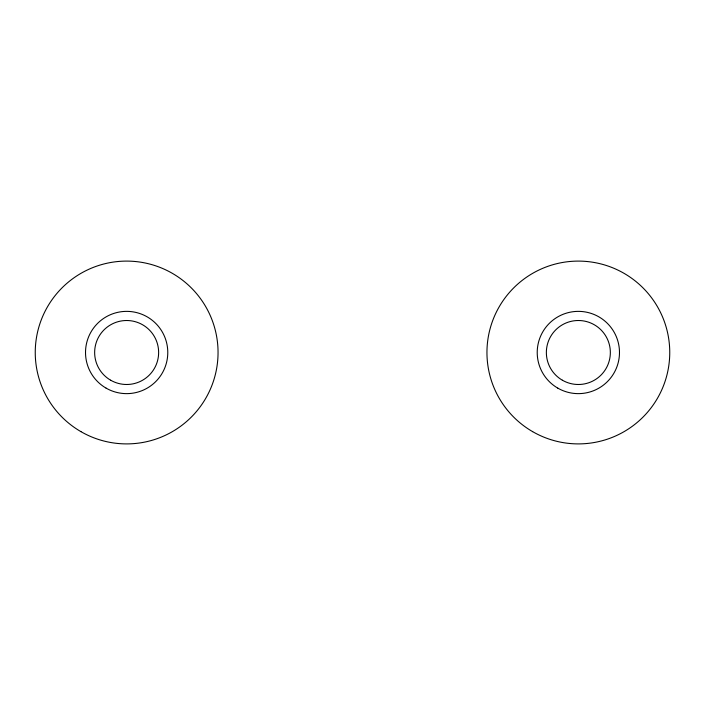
<?xml version="1.0" encoding="UTF-8"?>
<svg xmlns="http://www.w3.org/2000/svg" width="705" height="705" viewBox="0 0 705 705"><rect width="100%" height="100%" fill="white"/><g stroke="black" fill="none" stroke-linecap="round" stroke-linejoin="round"><path stroke-width="1.06" d="M80.952 431.654A91.394 91.394 0 0 0 218.048 352.5A91.394 91.394 0 0 0 80.952 273.346A91.394 91.394 0 0 0 80.952 431.654M106.085 388.12A41.128 41.128 0 0 0 167.781 352.5A41.128 41.128 0 0 0 106.085 316.88A41.128 41.128 0 0 0 106.085 388.12M110.65 380.207A31.989 31.989 0 0 0 158.634 352.5A31.989 31.989 0 0 0 110.65 324.793A31.989 31.989 0 0 0 110.65 380.207M532.654 431.654A91.394 91.394 0 0 0 669.75 352.5A91.394 91.394 0 0 0 532.654 273.346A91.394 91.394 0 0 0 532.654 431.654M557.787 388.12A41.128 41.128 0 0 0 619.484 352.5A41.128 41.128 0 0 0 557.787 316.88A41.128 41.128 0 0 0 557.787 388.12M562.361 380.207A31.989 31.989 0 0 0 610.345 352.5A31.989 31.989 0 0 0 562.361 324.793A31.989 31.989 0 0 0 562.361 380.207"/></g></svg>
